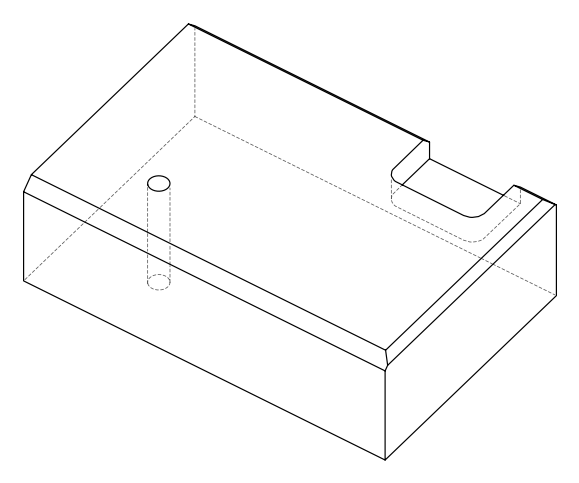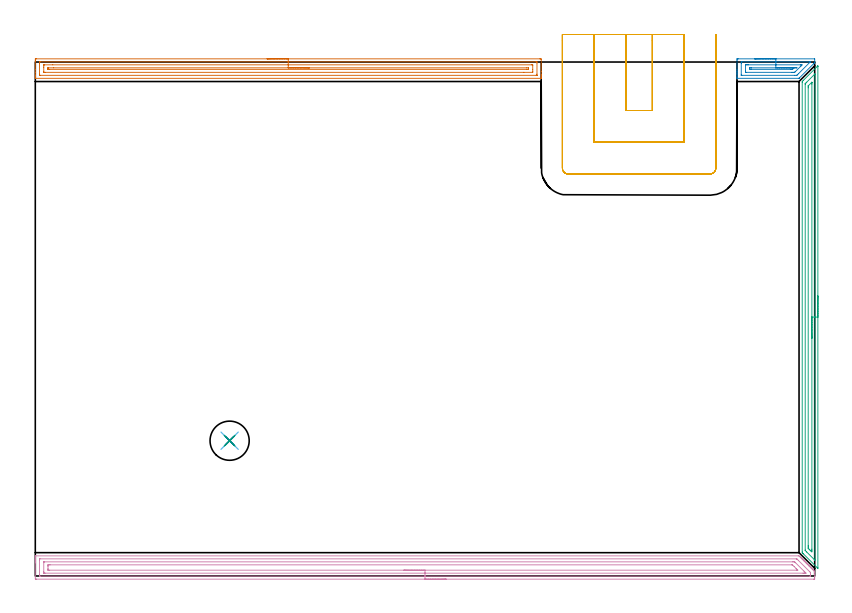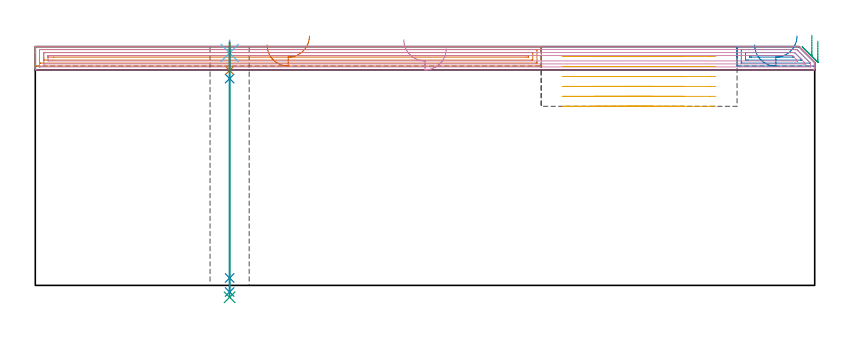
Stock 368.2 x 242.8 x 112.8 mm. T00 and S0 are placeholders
(PLAN: 9 operations, 5 tool changes, 35.4 min)
(1 AREA_MILL | FG_CHAMFER_SURFACE | UGT0205_001 | 7.83 min | 10351 mm3)
(2 AREA_MILL_1 | FG_CHAMFER_SURFACE_1 | UGT0205_001 | 1.26 min | 1789 mm3)
(3 AREA_MILL_2 | FG_CHAMFER_SURFACE_2 | UGT0205_001 | 5.73 min | 6453 mm3)
(4 AREA_MILL_3 | FG_CHAMFER_SURFACE_3 | UGT0205_001 | 11.97 min | 22050 mm3)
(5 MILL_SLOT | SLOT_PARTIAL_RECTANGULAR | UGT0201_136 | Follow Part, ap 5, ae 75% | 7.45 min | 161648 mm3)
(6 SPOT_DRILL | STEP1HOLE | NXT0321_9005460120000 | 0.05 min | 186 mm3)
(7 DRILL_BLIND_HOLE_INTO_CENTER | STEP1HOLE | NXT0301_046 | 0.05 min | 361 mm3)
(8 GUN_DRILL_THROUGH_HOLE | STEP1HOLE | UGT0307_003 | 0.55 min | 3907 mm3)
(9 SPADE_DRILL_TO_ENLARGE_THROUGH_HOLE | STEP1HOLE | UGT0306_009 | 0.48 min | 25824 mm3)
(TOOL UGT0205_001 | Chamfer Mill 20 x 3 x 45 deg. | D20 FL50 Z2)
(TOOL UGT0201_136 | Carbide End Mill 20.0 | D20 FL30 Z4)
(TOOL NXT0321_9005460120000 | NC Spot Drill, 142deg, 12mm, Carbide, Uncoated | D12 PA142 FL30 Z2)
(TOOL NXT0301_046 | Carbide Drill 7.5mm [860.1-0750-038A1-MM 2214] | D7.5 PA140 FL53 Z2)
(TOOL UGT0307_003 | Gun Drill 7 mm | D7 PA130 FL24 Z1)
(TOOL UGT0306_009 | Spade Drill 18.5mm | D18.5 PA132 FL10 Z2)
(OP 1 AREA_MILL)
G17 G21 G94 G90
T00 M6
G54
G17 G0 G90 X109.5 Y244.3 S1061 M3
G43 Z122.8 H0
Z113.6
G94 G1 X109.538 Z112.728 F250.
X109.652 Z111.864
X109.841 Z111.012
X110.103 Z110.18
X110.437 Z109.374
X110.84 Z108.6
X111.308 Z107.864
X111.84 Z107.172
X112.429 Z106.529
X113.072 Z105.94
X113.764 Z105.408
X114.5 Z104.94
X115.274 Z104.537
X116.08 Z104.203
X116.912 Z103.941
X117.763 Z103.752
X118.628 Z103.638
X119.5 Z103.6
X238.376
X238.682 Y244.297 Z103.602
X238.99 Y244.292 Z103.606
X239. Y243.979 Z103.918
Y238.363 Z109.532
Y236.934 Z110.962
Y236.58 Z111.315
Y235.873 Z112.027
Y235.568 Z112.332
X238.993 Y235.155 Z112.737
X238.99 Y235.103 Z112.788
X238.822 Y235.1 Z112.8
X0.177
X0.01 Y235.103 Z112.788
X0.007 Y235.155 Z112.737
X0. Y235.568 Z112.332
Y235.873 Z112.027
Y236.58 Z111.315
Y237.826 Z110.071
Y239.254 Z108.641
Y243.088 Z104.809
X0.003 Y243.711 Z104.187
X0.007 Y244.292 Z103.606
X0.04 Y244.294 Z103.604
X0.624 Y244.3 Z103.6
X119.5
Y242.886 Z105.014
X236.588 Y242.885 Z105.015
X236.654 Y242.884 Z105.016
X236.787 Y242.88 Z105.02
X236.99 Y242.871 Z105.029
X236.992 Y242.82 Z105.081
X236.999 Y242.41 Z105.49
X237. Y237.061 Z110.839
X236.996 Y236.58 Z111.32
X236.993 Y236.53 Z111.37
X236.992 Y236.523 Z111.377
X236.942 Y236.52 Z111.38
X236.854 Y236.516 Z111.384
X236.721 Y236.515 Z111.385
X236.654 Y236.514 Z111.386
X2.412 Y236.515 Z111.385
X2.346 Y236.516 Z111.384
X2.213 Y236.52 Z111.38
X2.01 Y236.529 Z111.371
X2.008 Y236.58 Z111.32
X2.001 Y236.99 Z110.91
X2. Y242.339 Z105.561
X2.004 Y242.82 Z105.081
X2.007 Y242.87 Z105.03
X2.008 Y242.877 Z105.023
X2.058 Y242.88 Z105.02
X2.146 Y242.884 Z105.016
X2.279 Y242.885 Z105.015
X2.346 Y242.886 Z105.014
X119.5
Y241.472 Z106.428
X234.365
X234.8 Y241.47 Z106.43
X234.945 Y241.468 Z106.432
X234.989 Y241.465 Z106.435
X234.995 Y241.368 Z106.532
X234.998 Y241.236 Z106.664
X235. Y239.254 Z108.646
Y238.363 Z109.537
X234.999 Y238.165 Z109.735
X234.99 Y237.966 Z109.934
X234.982 Y237.934 Z109.966
X234.963 Y237.932 Z109.968
X234.909 Y237.929 Z109.971
X230.788 Y237.928 Z109.972
X4.635 Y237.929 Z109.971
X4.2 Y237.93 Z109.97
X4.055 Y237.932 Z109.968
X4.011 Y237.935 Z109.965
X4.005 Y238.032 Z109.868
X4.002 Y238.164 Z109.736
X4. Y240.146 Z107.754
Y241.037 Z106.863
X4.001 Y241.235 Z106.665
X4.01 Y241.434 Z106.466
X4.018 Y241.465 Z106.435
X4.037 Y241.468 Z106.432
X4.091 Y241.471 Z106.429
X8.246 Y241.472 Z106.428
X119.5
Y240.057 Z107.843
X232.208
X232.924 Y240.052 Z107.848
X232.973 Y240.051 Z107.849
X232.99 Y240.046 Z107.854
X232.992 Y240.024 Z107.876
X232.997 Y239.916 Z107.984
X232.999 Y239.7 Z108.2
X232.997 Y239.484 Z108.416
X232.992 Y239.376 Z108.524
X232.99 Y239.354 Z108.546
X232.973 Y239.349 Z108.551
X232.92 Y239.347 Z108.553
X232.208 Y239.343 Z108.557
X232.119
X6.792
X6.076 Y239.348 Z108.552
X6.027 Y239.349 Z108.551
X6.01 Y239.354 Z108.546
X6.008 Y239.376 Z108.524
X6.003 Y239.484 Z108.416
X6.001 Y239.7 Z108.2
X6.003 Y239.916 Z107.984
X6.008 Y240.024 Z107.876
X6.01 Y240.046 Z107.854
X6.027 Y240.05 Z107.85
X6.079 Y240.054 Z107.846
X6.164 Y240.056 Z107.844
X8.669 Y240.057 Z107.843
X119.5
X120.372 Z107.881
X121.236 Z107.995
X122.088 Z108.183
X122.92 Z108.446
X123.726 Z108.78
X124.5 Z109.182
X125.236 Z109.651
X125.928 Z110.182
X126.571 Z110.772
X127.16 Z111.415
X127.691 Z112.107
X128.16 Z112.843
X128.563 Z113.616
X128.897 Z114.422
X129.159 Z115.254
X129.348 Z116.106
X129.462 Z116.971
X129.5 Z117.843
G0 Z122.8
M5
M2
(OP 2 AREA_MILL_1)
G17 G21 G94 G90
T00 M6
G54
G17 G0 G90 X339.85 Y244.3 S1061 M3
G43 Z122.8 H0
Z113.6
G94 G1 X339.888 Z112.728 F250.
X340.002 Z111.864
X340.191 Z111.012
X340.453 Z110.18
X340.787 Z109.374
X341.19 Z108.6
X341.659 Z107.864
X342.19 Z107.172
X342.779 Z106.529
X343.422 Z105.94
X344.114 Z105.408
X344.85 Z104.94
X345.624 Z104.537
X346.43 Z104.203
X347.262 Z103.941
X348.114 Z103.752
X348.978 Z103.638
X349.85 Z103.6
X368.082
X368.159 Y244.296 Z103.603
X368.19 Y244.293 Z103.606
X368.2 Y244.13 Z103.769
Y242.643 Z105.257
X368.197 Y242.572 Z105.328
X368.19 Y242.494 Z105.403
X368.073 Y242.374 Z105.523
X367.934 Y242.234 Z105.665
X367.656 Y241.956 Z105.944
X360.987 Y235.286 Z112.613
X360.916 Y235.217 Z112.682
X360.795 Y235.104 Z112.79
X360.523 Y235.1 Z112.8
X331.618
X331.51 Y235.103 Z112.789
X331.507 Y235.136 Z112.756
X331.5 Y235.412 Z112.487
Y236.161 Z111.738
Y237. Z110.899
Y237.472 Z110.425
Y237.708 Z110.189
Y238.363 Z109.534
Y238.599 Z109.299
Y239.254 Z108.64
X331.501 Y243.711 Z104.186
X331.503 Y244.271 Z103.625
X331.507 Y244.291 Z103.605
X332.062 Y244.3 Z103.6
X349.85
Y242.886 Z105.014
X365.859
X365.925 Y242.885 Z105.015
X366.057 Y242.88 Z105.02
X366.116 Y242.877 Z105.023
X366.101 Y242.856 Z105.044
X366.068 Y242.819 Z105.081
X365.964 Y242.714 Z105.186
X365.859 Y242.608 Z105.292
X360.523 Y237.272 Z110.628
X360.176 Y236.927 Z110.973
X359.824 Y236.58 Z111.32
X359.76 Y236.521 Z111.379
X359.696 Y236.517 Z111.383
X359.633 Y236.516 Z111.384
X358.81 Y236.514 Z111.386
X333.775
X333.643 Y236.516 Z111.384
X333.556 Y236.52 Z111.38
X333.508 Y236.524 Z111.376
X333.506 Y236.533 Z111.367
X333.503 Y236.58 Z111.32
X333.5 Y236.922 Z110.978
Y242.27 Z105.63
X333.503 Y242.819 Z105.081
X333.506 Y242.862 Z105.038
X333.509 Y242.877 Z105.023
X333.577 Y242.88 Z105.02
X333.709 Y242.885 Z105.015
X333.775 Y242.886 Z105.014
X349.85
Y241.472 Z106.428
X361.412 Y241.471 Z106.429
X361.869 Y241.47 Z106.43
X362.029 Y241.469 Z106.431
X362.25 Y241.465 Z106.435
X362.066 Y241.273 Z106.627
X361.836 Y241.037 Z106.863
X361.624 Y240.824 Z107.076
X361.412 Y240.611 Z107.289
X359.163 Y238.363 Z109.537
X358.952 Y238.154 Z109.746
X358.744 Y237.95 Z109.95
X358.629 Y237.935 Z109.965
X358.516 Y237.933 Z109.967
X358.287 Y237.93 Z109.97
X357.854 Y237.929 Z109.971
X357.399 Y237.928 Z109.972
X336.053 Y237.929 Z109.971
X335.62 Y237.93 Z109.97
X335.558 Y237.932 Z109.968
X335.523 Y237.935 Z109.965
X335.51 Y237.938 Z109.962
X335.507 Y238.003 Z109.897
X335.502 Y238.243 Z109.657
X335.5 Y238.363 Z109.537
Y238.483 Z109.417
X335.502 Y241.156 Z106.744
X335.508 Y241.277 Z106.623
X335.521 Y241.465 Z106.435
X335.62 Y241.466 Z106.434
X336.077 Y241.47 Z106.43
X336.509 Y241.471 Z106.429
X336.965 Y241.472 Z106.428
X349.85
Y240.057 Z107.843
X357.943
X358.196 Y240.056 Z107.844
X358.322 Y240.054 Z107.846
X358.383 Y240.051 Z107.849
X358.389 Y240.049 Z107.851
X358.385 Y240.043 Z107.857
X358.174 Y239.825 Z108.075
X357.959 Y239.609 Z108.291
X357.854 Y239.505 Z108.395
X357.724 Y239.385 Z108.515
X357.672 Y239.35 Z108.55
X357.586 Y239.347 Z108.553
X357.406 Y239.345 Z108.555
X357.046 Y239.343 Z108.557
X356.965
X338.288
X338.198 Y239.344 Z108.556
X337.51 Y239.36 Z108.54
X337.507 Y240.037 Z107.863
X337.516 Y240.051 Z107.849
X337.532 Y240.053 Z107.847
X337.575 Y240.055 Z107.845
X338.288 Y240.057 Z107.843
X338.376
X349.85
X350.722 Z107.881
X351.587 Z107.995
X352.438 Z108.183
X353.27 Z108.446
X354.076 Z108.78
X354.85 Z109.182
X355.586 Z109.651
X356.278 Z110.182
X356.921 Z110.772
X357.51 Z111.415
X358.042 Z112.107
X358.51 Z112.843
X358.913 Z113.617
X359.247 Z114.422
X359.509 Z115.255
X359.698 Z116.106
X359.812 Z116.971
X359.85 Z117.843
G0 Z122.8
M5
M2
(OP 3 AREA_MILL_2)
G17 G21 G94 G90
T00 M6
G54
G17 G0 G90 X369.7 Y132.3 S1061 M3
G43 Z122.8 H0
Z115.4
G94 G1 Y132.262 Z114.528 F250.
Y132.148 Z113.664
Y131.959 Z112.812
Y131.697 Z111.98
Y131.363 Z111.174
Y130.96 Z110.4
Y130.492 Z109.664
Y129.961 Z108.972
Y129.371 Z108.329
Y128.728 Z107.74
Y128.036 Z107.208
Y127.3 Z106.74
Y126.526 Z106.337
Y125.72 Z106.003
Y124.888 Z105.741
Y124.037 Z105.552
Y123.172 Z105.438
Y122.3 Z105.4
Y3.848
X369.698 Y3.714 Z105.402
X369.692 Y3.615 Z105.406
X369.563 Y3.738 Z105.534
X369.406 Y3.894 Z105.693
X362.839 Y10.46 Z112.26
X362.456 Y10.843 Z112.64
X362.304 Y10.996 Z112.79
X362.3 Y11.322 Z112.8
Y233.278
X362.304 Y233.604 Z112.79
X362.455 Y233.757 Z112.641
X362.882 Y234.182 Z112.217
X369.406 Y240.707 Z105.693
X369.563 Y240.862 Z105.534
X369.692 Y240.985 Z105.406
X369.698 Y240.886 Z105.402
X369.7 Y240.752 Z105.4
Y240.707
Y122.3
X368.286 Z106.814
Y7.698
X368.284 Y7.639 Z106.816
X368.279 Y7.522 Z106.821
X368.275 Y7.484 Z106.825
X368.262 Y7.494 Z106.838
X368.227 Y7.525 Z106.873
X367.994 Y7.756 Z107.106
X364.428 Y11.322 Z110.672
X363.773 Y11.985 Z111.327
X363.721 Y12.042 Z111.379
X363.716 Y12.155 Z111.384
X363.715 Y12.213 Z111.385
Y232.387
X363.716 Y232.444 Z111.384
X363.721 Y232.503 Z111.379
X363.732 Y232.571 Z111.368
X363.773 Y232.616 Z111.327
X364.101 Y232.95 Z110.999
X364.428 Y233.278 Z110.672
X368.11 Y236.961 Z106.99
X368.227 Y237.075 Z106.873
X368.268 Y237.111 Z106.832
X368.275 Y237.116 Z106.825
X368.279 Y237.097 Z106.821
X368.283 Y237.02 Z106.817
X368.285 Y236.903 Z106.815
X368.286 Y236.844 Z106.814
Y122.3
X366.872 Z108.228
X366.871 Y12.678 Z108.229
Y12.213
X366.869 Y11.79 Z108.231
X366.865 Y11.378 Z108.235
X366.445 Y11.766 Z108.655
X365.988 Y12.213 Z109.112
X365.555 Y12.645 Z109.545
X365.325 Y12.876 Z109.775
X365.211 Y12.993 Z109.889
X365.157 Y13.054 Z109.943
X365.135 Y13.081 Z109.965
X365.134 Y13.105 Z109.966
X365.13 Y13.529 Z109.97
X365.129 Y13.996 Z109.971
X365.128 Y14.422 Z109.972
X365.129 Y230.604 Z109.971
X365.13 Y231.029 Z109.97
X365.134 Y231.496 Z109.966
X365.135 Y231.518 Z109.965
X365.151 Y231.54 Z109.949
X365.188 Y231.584 Z109.912
X365.248 Y231.648 Z109.852
X366.776 Y233.175 Z108.324
X366.825 Y233.221 Z108.275
X366.859 Y233.248 Z108.241
X366.865 Y233.25 Z108.235
X366.866 Y233.228 Z108.234
X366.87 Y233.016 Z108.23
X366.871 Y232.852 Z108.229
X366.872 Y232.387 Z108.228
Y122.3
Y121.429 Z108.266
Y120.564 Z108.38
Y119.712 Z108.569
Y118.88 Z108.832
Y118.074 Z109.165
Y117.3 Z109.568
Y116.564 Z110.037
Y115.872 Z110.568
Y115.229 Z111.157
Y114.64 Z111.801
Y114.109 Z112.493
Y113.64 Z113.228
Y113.237 Z114.002
Y112.903 Z114.808
Y112.641 Z115.64
Y112.452 Z116.492
Y112.338 Z117.357
Y112.3 Z118.228
G0 Z122.8
M5
M2
(OP 4 AREA_MILL_3)
G17 G21 G94 G90
T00 M6
G54
G17 G0 G90 X194.1 Y-1.5 S1061 M3
G43 Z122.8 H0
Z111.8
G94 G1 X194.062 Z110.929 F250.
X193.948 Z110.064
X193.759 Z109.212
X193.497 Z108.38
X193.163 Z107.574
X192.76 Z106.8
X192.292 Z106.064
X191.76 Z105.372
X191.171 Z104.729
X190.528 Z104.14
X189.836 Z103.609
X189.1 Z103.14
X188.326 Z102.737
X187.52 Z102.403
X186.688 Z102.141
X185.837 Z101.952
X184.972 Z101.838
X184.1 Z101.8
X0.612
X0.311 Y-1.497 Z101.802
X0.01 Y-1.492 Z101.806
X0. Y-1.186 Z102.112
Y6.229 Z109.524
Y6.791 Z110.088
Y7.121 Z110.417
Y7.683 Z110.979
Y8.013 Z111.308
Y8.672 Z111.972
Y9.06 Z112.359
X0.008 Y9.447 Z112.739
X0.01 Y9.497 Z112.788
X0.165 Y9.5 Z112.8
X360.445
X360.801 Y9.499 Z112.797
X361.338 Y8.962 Z112.261
X361.397 Y8.905 Z112.201
X361.453 Y8.847 Z112.146
X361.636 Y8.665 Z111.964
X361.694 Y8.607 Z111.904
X361.75 Y8.55 Z111.849
X361.933 Y8.367 Z111.666
X361.991 Y8.31 Z111.607
X362.047 Y8.253 Z111.552
X362.231 Y8.069 Z111.368
X362.289 Y8.013 Z111.31
X362.344 Y7.956 Z111.255
X362.529 Y7.772 Z111.071
X362.586 Y7.716 Z111.012
X362.641 Y7.66 Z110.959
X362.826 Y7.474 Z110.773
X362.883 Y7.418 Z110.715
X362.938 Y7.363 Z110.662
X363.124 Y7.176 Z110.475
X363.18 Y7.121 Z110.418
X363.235 Y7.066 Z110.365
X363.422 Y6.879 Z110.178
X363.478 Y6.824 Z110.121
X363.531 Y6.769 Z110.068
X363.719 Y6.581 Z109.88
X363.775 Y6.527 Z109.823
X363.828 Y6.472 Z109.771
X364.017 Y6.284 Z109.583
X364.072 Y6.229 Z109.526
X364.125 Y6.175 Z109.474
X364.315 Y5.986 Z109.285
X364.369 Y5.932 Z109.229
X364.422 Y5.878 Z109.177
X364.612 Y5.688 Z108.987
X364.667 Y5.635 Z108.932
X364.719 Y5.582 Z108.881
X364.91 Y5.391 Z108.69
X364.964 Y5.338 Z108.634
X365.016 Y5.285 Z108.584
X365.207 Y5.093 Z108.392
X365.261 Y5.04 Z108.337
X365.313 Y4.988 Z108.287
X365.505 Y4.795 Z108.094
X365.558 Y4.743 Z108.04
X365.609 Y4.691 Z107.99
X365.803 Y4.498 Z107.797
X365.855 Y4.446 Z107.743
X365.906 Y4.394 Z107.693
X366.1 Y4.2 Z107.499
X366.153 Y4.149 Z107.446
X366.203 Y4.097 Z107.396
X366.398 Y3.902 Z107.201
X366.45 Y3.851 Z107.148
X366.5 Y3.8 Z107.099
X366.696 Y3.605 Z106.904
X366.747 Y3.554 Z106.851
X366.797 Y3.504 Z106.803
X366.993 Y3.307 Z106.606
X367.044 Y3.257 Z106.554
X367.094 Y3.207 Z106.506
X367.291 Y3.01 Z106.309
X367.342 Y2.96 Z106.257
X367.391 Y2.91 Z106.209
X367.588 Y2.712 Z106.011
X367.639 Y2.662 Z105.959
X367.784 Y2.516 Z105.816
X367.886 Y2.414 Z105.714
X368.084 Y2.217 Z105.514
X368.184 Y2.115 Z105.413
X368.199 Y2.094 Z105.39
X368.2 Y1.722 Z105.021
Y0.879 Z104.174
Y-0.343 Z102.954
X368.197 Y-0.905 Z102.39
X368.193 Y-1.49 Z101.805
X368.177 Y-1.492 Z101.803
X367.588 Y-1.5 Z101.8
X184.1
Y-0.086 Z103.214
X2.324 Y-0.085 Z103.215
X2.178 Y-0.084 Z103.216
X2.081 Y-0.082 Z103.218
X2.011 Y-0.079 Z103.221
X2.009 Y-0.068 Z103.232
X2.005 Y-0.013 Z103.287
X2.001 Y0.383 Z103.683
Y7.517 Z110.817
X2.007 Y8.013 Z111.313
X2.01 Y8.061 Z111.361
X2.016 Y8.079 Z111.379
X2.324 Y8.086 Z111.386
X359.48 Y8.085 Z111.385
X359.552
X359.625 Y8.083 Z111.383
X359.761 Y8.077 Z111.377
X359.829 Y8.013 Z111.313
X360.445 Y7.404 Z110.704
X365.803 Y2.047 Z105.347
X366.076 Y1.771 Z105.071
X366.164 Y1.675 Z104.975
X366.19 Y1.644 Z104.944
X366.194 Y1.621 Z104.921
X366.197 Y1.572 Z104.872
X366.2 Y1.374 Z104.674
Y0.879 Z104.179
X366.199 Y0.483 Z103.783
X366.193 Y-0.013 Z103.287
X366.19 Y-0.061 Z103.239
X366.184 Y-0.079 Z103.221
X365.876 Y-0.086 Z103.214
X184.1
Y1.329 Z104.629
X4.625
X4.183 Y1.331 Z104.631
X4.037 Y1.334 Z104.634
X4.018 Y1.335 Z104.635
X4.01 Y1.369 Z104.669
X4.005 Y1.466 Z104.766
X4.002 Y1.588 Z104.888
X4. Y1.771 Z105.071
Y1.954 Z105.254
Y6.412 Z109.712
X4.004 Y6.595 Z109.895
X4.008 Y6.647 Z109.947
X4.013 Y6.666 Z109.966
X4.019 Y6.667 Z109.967
X4.073 Y6.67 Z109.97
X4.183 Y6.671 Z109.971
X357.767
X358.218 Y6.67 Z109.97
X358.66 Y6.666 Z109.966
X358.718 Y6.665 Z109.965
X358.78 Y6.609 Z109.909
X358.912 Y6.483 Z109.783
X359.17 Y6.229 Z109.529
X363.124 Y2.277 Z105.577
X363.628 Y1.771 Z105.071
X364.017 Y1.377 Z104.677
X364.05 Y1.336 Z104.636
X364.017 Y1.334 Z104.634
X363.565 Y1.33 Z104.63
X363.124 Y1.329 Z104.629
X362.674
X184.1
Y2.743 Z106.043
X6.781
X6.042 Y2.75 Z106.05
X6.01 Y2.755 Z106.055
X6.007 Y2.801 Z106.101
X6.003 Y2.904 Z106.204
X6.001 Y3.11 Z106.41
X6. Y3.523 Z106.823
Y4.415 Z107.715
X6.001 Y4.876 Z108.176
X6.003 Y5.091 Z108.391
X6.007 Y5.199 Z108.499
X6.01 Y5.246 Z108.546
X6.056 Y5.251 Z108.551
X6.862 Y5.257 Z108.557
X6.942
X357.36
X357.563 Y5.255 Z108.555
X357.664 Y5.252 Z108.552
X357.685 Y5.251 Z108.551
X357.711 Y5.23 Z108.53
X357.767 Y5.182 Z108.482
X358.505 Y4.446 Z107.746
X359.397 Y3.554 Z106.854
X359.552 Y3.399 Z106.699
X360.152 Y2.792 Z106.092
X360.184 Y2.756 Z106.056
X360.188 Y2.749 Z106.049
X360.179 Y2.748 Z106.048
X360.09 Y2.745 Z106.045
X359.911 Y2.743 Z106.043
X359.552
X184.1
X183.228 Z106.081
X182.364 Z106.195
X181.512 Z106.383
X180.68 Z106.646
X179.874 Z106.98
X179.1 Z107.382
X178.364 Z107.851
X177.672 Z108.382
X177.029 Z108.972
X176.44 Z109.615
X175.909 Z110.307
X175.44 Z111.043
X175.037 Z111.817
X174.703 Z112.623
X174.441 Z113.455
X174.252 Z114.306
X174.138 Z115.171
X174.1 Z116.043
G0 Z122.8
M5
M2
(OP 5 MILL_SLOT)
G17 G21 G94 G90
T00 M6
G54
G17 G0 G90 X279. Y255.8 S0 M3
G43 Z122.8 H0
Z108.1
G94 G1 Y252.8 F250.
Y219.9 F500.
X291.5
Y252.8
Y255.8 F250.
X264.
Y252.8
Y204.9 F500.
X306.5
Y252.8
Y255.8 F250.
X249.
Y252.8
Y192.7 F500.
G3 X251.8 Y189.9 R2.8
G1 X318.7
G3 X321.5 Y192.7 R2.8
G1 Y252.8
Y255.8 F250.
G0 X279. Z103.4
G1 Y252.8
Y219.9 F500.
X291.5
Y252.8
Y255.8 F250.
X264.
Y252.8
Y204.9 F500.
X306.5
Y252.8
Y255.8 F250.
X249.
Y252.8
Y192.7 F500.
G3 X251.8 Y189.9 R2.8
G1 X318.7
G3 X321.5 Y192.7 R2.8
G1 Y252.8
Y255.8 F250.
G0 X279. Z98.7
G1 Y252.8
Y219.9 F500.
X291.5
Y252.8
Y255.8 F250.
X264.
Y252.8
Y204.9 F500.
X306.5
Y252.8
Y255.8 F250.
X249.
Y252.8
Y192.7 F500.
G3 X251.8 Y189.9 R2.8
G1 X318.7
G3 X321.5 Y192.7 R2.8
G1 Y252.8
Y255.8 F250.
G0 X279. Z94.
G1 Y252.8
Y219.9 F500.
X291.5
Y252.8
Y255.8 F250.
X264.
Y252.8
Y204.9 F500.
X306.5
Y252.8
Y255.8 F250.
X249.
Y252.8
Y192.7 F500.
G3 X251.8 Y189.9 R2.8
G1 X318.7
G3 X321.5 Y192.7 R2.8
G1 Y252.8
Y255.8 F250.
G0 X279. Z89.3
G1 Y252.8
Y219.9 F500.
X291.5
Y252.8
Y255.8 F250.
X264.
Y252.8
Y204.9 F500.
X306.5
Y252.8
Y255.8 F250.
X249.
Y252.8
Y192.7 F500.
G3 X251.8 Y189.9 R2.8
G1 X318.7
G3 X321.5 Y192.7 R2.8
G1 Y252.8
Y255.8 F250.
G0 X279. Z84.6
G1 Y252.8
Y219.9 F500.
X291.5
Y252.8
Y255.8 F250.
X264.
Y252.8
Y204.9 F500.
X306.5
Y252.8
Y255.8 F250.
X249.
Y252.8
Y192.7 F500.
G3 X251.8 Y189.9 R2.8
G1 X318.7
G3 X321.5 Y192.7 R2.8
G1 Y252.8
Y255.8 F250.
G0 Z122.8
M5
M2
(OP 6 SPOT_DRILL)
G17 G21 G94 G90
T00 M6
G54
G17 G0 G90 X91.8 Y63.9 S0 M3
G43 Z122.8 H0
G94 G81 G98 Z109.8 F250. R115.8
G80
M5
M2
(OP 7 DRILL_BLIND_HOLE_INTO_CENTER)
G17 G21 G94 G90
T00 M6
G54
G17 G0 G90 X91.8 Y63.9 S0 M3
G43 Z122.8 H1
G94 G81 G98 Z101.55 F250. R114.8
G80
M5
M2
(OP 8 GUN_DRILL_THROUGH_HOLE)
G17 G21 G94 G90
T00 M6
G54
G17 G0 G90 X91.8 Y63.9 M8
G43 Z122.8 H0
Z112.589
S716 M3
G94 G1 Z97.692 F125. M26
G4 X.084
Z3.5 F250.
G4 X.084
Z-3.132 F125.
G4 X.084
M5
M9
G0 Z112.589
Z122.8
M2
(OP 9 SPADE_DRILL_TO_ENLARGE_THROUGH_HOLE)
G17 G21 G94 G90
T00 M6
G54
G17 G0 G90 X91.8 Y63.9 S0 M3
G43 Z122.8 H0
G94 G73 G98 Z-5.618 F250. Q16.917 R114.8
G80
M5
M2
